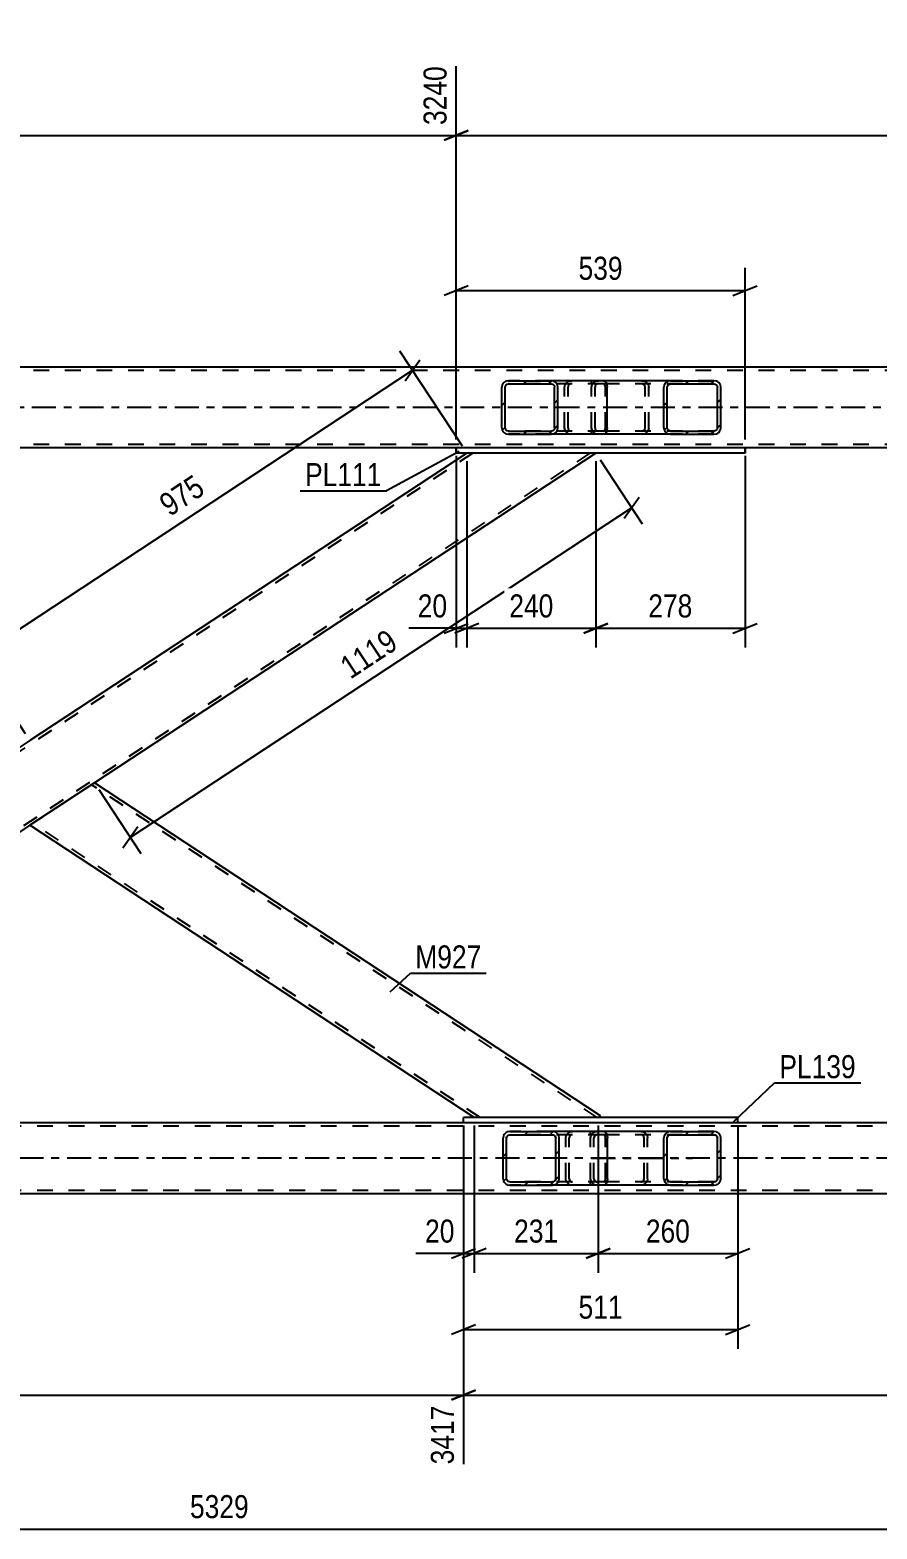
# Model space of a CAD drawing. Header units: millimetres. Extents: x -563 to 626, y -882 to -41.
# Drawn here: x -370.9 to -265.6, y -709.1 to -522.8 of the extents above; entities that cross this region are included whole.
import ezdxf

# ---------------------------------------------------------------- set-up
doc = ezdxf.new("R2010")
doc.units = ezdxf.units.MM
doc.linetypes.add('DXK_LINE_DOT2', pattern=[3.9198, 1.9599, -1.9599])
doc.linetypes.add('DXK_LINE_DOT3', pattern=[5.9187, 2.979, -0.9799, 0.9799, -0.9799])
doc.styles.add('Arial Narrow', font='ARIALN.TTF', dxfattribs={"height": 0.2})

# ---------------------------------------------------------------- blocks, each defined once
blk = doc.blocks.new('Part-761534688-4658 - 4585')
at = {"color": 2, "linetype": 'Continuous'}
for p, q in [((-281.98, -574.69), (-317.89, -574.69)), ((-317.89, -575.36), (-317.89, -574.69)), ((-281.98, -575.36), (-317.89, -575.36)), ((-281.98, -574.69), (-281.98, -575.36)), ((-281.98, -574.69), (-281.98, -574.69)), ((-281.98, -575.36), (-281.98, -575.36))]:
    blk.add_line(p, q, dxfattribs=at)
at = {"color": 7, "linetype": 'DXK_LINE_DOT2'}
for p, q in [((-317.89, -574.69), (-317.89, -575.36)), ((-281.98, -575.36), (-281.98, -574.69))]:
    blk.add_line(p, q, dxfattribs=at)
blk = doc.blocks.new('Part-761534688-4725 - 4585')
at = {"color": 2, "linetype": 'Continuous'}
for p, q in [((-282.89, -657.96), (-316.98, -657.96)), ((-316.98, -658.62), (-316.98, -657.96)), ((-282.89, -658.62), (-316.98, -658.62)), ((-282.89, -658.62), (-282.89, -657.96))]:
    blk.add_line(p, q, dxfattribs=at)
blk = doc.blocks.new('Part-761534688-4682 - 4585')
at = {"color": 7, "linetype": 'DXK_LINE_DOT2'}
for p, q in [((-196.02, -565.09), (-472.05, -565.09)), ((-196.02, -574.29), (-472.05, -574.29)), ((-281.98, -574.69), (-317.89, -574.69))]:
    blk.add_line(p, q, dxfattribs=at)
at = {"color": 2, "linetype": 'Continuous'}
for p, q in [((-202.69, -564.69), (-436.24, -564.69)), ((-317.89, -574.69), (-423.87, -574.69)), ((-202.69, -574.69), (-281.98, -574.69))]:
    blk.add_line(p, q, dxfattribs=at)
at = {"color": 7, "linetype": 'DXK_LINE_DOT3'}
blk.add_line((-196.02, -569.69), (-472.05, -569.69), dxfattribs=at)
blk = doc.blocks.new('Part-761534688-4694 - 4585')
at = {"color": 7, "linetype": 'DXK_LINE_DOT2'}
for p, q in [((-191.65, -659.02), (-472.05, -659.02)), ((-282.89, -658.62), (-316.98, -658.62)), ((-191.65, -667.02), (-472.05, -667.02))]:
    blk.add_line(p, q, dxfattribs=at)
at = {"color": 2, "linetype": 'Continuous'}
for p, q in [((-316.98, -658.62), (-424.78, -658.62)), ((-191.65, -658.62), (-282.89, -658.62)), ((-191.65, -667.42), (-472.05, -667.42))]:
    blk.add_line(p, q, dxfattribs=at)
at = {"color": 7, "linetype": 'DXK_LINE_DOT3'}
blk.add_line((-191.65, -663.02), (-472.05, -663.02), dxfattribs=at)
blk = doc.blocks.new('Part-761534688-4733 - 4585')
at = {"linetype": 'Continuous'}
h = blk.add_hatch(dxfattribs=at)
h.set_pattern_fill('', scale=0.7, style=0, pattern_type=0)
h.set_pattern_definition([(45, (-292.0173, -572.5322), (-1.57154, 1.57154), [])])
h.paths.add_polyline_path([(-292.08, -572.23), (-292.02, -572.53), (-291.83, -572.79), (-291.56, -572.97), (-291.23, -573.03), (-285.84, -573.03), (-285.51, -572.97), (-285.24, -572.79), (-285.05, -572.53), (-284.99, -572.23), (-284.99, -567.16), (-285.05, -566.85), (-285.24, -566.59), (-285.51, -566.42), (-285.84, -566.36), (-291.23, -566.36), (-291.56, -566.42), (-291.83, -566.59), (-292.02, -566.85), (-292.08, -567.16)])
h.paths.add_polyline_path([(-291.62, -567.01), (-291.53, -566.88), (-291.39, -566.79), (-291.23, -566.76), (-285.84, -566.76), (-285.68, -566.79), (-285.54, -566.88), (-285.45, -567.01), (-285.41, -567.16), (-285.41, -572.23), (-285.45, -572.38), (-285.54, -572.51), (-285.68, -572.6), (-285.84, -572.63), (-291.23, -572.63), (-291.39, -572.6), (-291.53, -572.51), (-291.62, -572.38), (-291.66, -572.23), (-291.66, -567.16)])
at = {"color": 7, "linetype": 'DXK_LINE_DOT2'}
for p, q in [((-300.53, -566.42), (-300.21, -566.36)), ((-299.56, -566.36), (-300.21, -566.36)), ((-294.81, -566.36), (-294.49, -566.42)), ((-285.84, -566.36), (-291.23, -566.36)), ((-301.06, -567.16), (-300.99, -566.85)), ((-301.06, -572.23), (-301.06, -567.16)), ((-300.6, -567.01), (-300.63, -567.16)), ((-300.63, -572.23), (-300.63, -567.16)), ((-300.51, -566.88), (-300.6, -567.01)), ((-300.37, -566.79), (-300.51, -566.88)), ((-300.21, -566.76), (-300.37, -566.79)), ((-285.84, -566.76), (-300.21, -566.76)), ((-294.65, -566.79), (-294.81, -566.76)), ((-294.51, -566.88), (-294.65, -566.79)), ((-294.42, -567.01), (-294.51, -566.88)), ((-294.39, -567.16), (-294.42, -567.01)), ((-294.39, -572.23), (-294.39, -567.16)), ((-294.03, -566.85), (-293.96, -567.16)), ((-293.96, -572.23), (-293.96, -567.16)), ((-300.99, -572.53), (-301.06, -572.23)), ((-300.63, -572.23), (-300.6, -572.38)), ((-300.6, -572.38), (-300.51, -572.51)), ((-300.21, -573.03), (-300.53, -572.97)), ((-300.51, -572.51), (-300.37, -572.6)), ((-300.37, -572.6), (-300.21, -572.63)), ((-285.84, -572.63), (-300.21, -572.63)), ((-299.56, -573.03), (-300.21, -573.03)), ((-294.81, -572.63), (-294.65, -572.6)), ((-294.49, -572.97), (-294.81, -573.03)), ((-294.65, -572.6), (-294.51, -572.51)), ((-294.51, -572.51), (-294.42, -572.38)), ((-294.42, -572.38), (-294.39, -572.23)), ((-293.96, -572.23), (-294.03, -572.53)), ((-285.84, -573.03), (-291.23, -573.03))]:
    blk.add_line(p, q, dxfattribs=at)
at = {"color": 2, "linetype": 'Continuous'}
for p, q in [((-291.23, -566.36), (-299.56, -566.36)), ((-291.23, -566.36), (-291.56, -566.42)), ((-291.23, -566.36), (-285.84, -566.36)), ((-285.51, -566.42), (-285.84, -566.36)), ((-292.02, -566.85), (-292.08, -567.16)), ((-292.08, -572.23), (-292.08, -567.16)), ((-291.66, -567.16), (-291.62, -567.01)), ((-291.66, -572.23), (-291.66, -567.16)), ((-291.62, -567.01), (-291.53, -566.88)), ((-291.53, -566.88), (-291.39, -566.79)), ((-291.39, -566.79), (-291.23, -566.76)), ((-291.23, -566.76), (-285.84, -566.76)), ((-285.84, -566.76), (-285.68, -566.79)), ((-285.68, -566.79), (-285.54, -566.88)), ((-285.54, -566.88), (-285.45, -567.01)), ((-285.45, -567.01), (-285.41, -567.16)), ((-285.41, -572.23), (-285.41, -567.16)), ((-284.99, -567.16), (-285.05, -566.85)), ((-284.99, -572.23), (-284.99, -567.16)), ((-291.23, -573.03), (-299.56, -573.03)), ((-292.08, -572.23), (-292.02, -572.53)), ((-291.62, -572.38), (-291.66, -572.23)), ((-291.53, -572.51), (-291.62, -572.38)), ((-291.56, -572.97), (-291.23, -573.03)), ((-291.39, -572.6), (-291.53, -572.51)), ((-291.23, -572.63), (-291.39, -572.6)), ((-291.23, -572.63), (-285.84, -572.63)), ((-291.23, -573.03), (-285.84, -573.03)), ((-285.68, -572.6), (-285.84, -572.63)), ((-285.84, -573.03), (-285.51, -572.97)), ((-285.54, -572.51), (-285.68, -572.6)), ((-285.45, -572.38), (-285.54, -572.51)), ((-285.41, -572.23), (-285.45, -572.38)), ((-285.05, -572.53), (-284.99, -572.23))]:
    blk.add_line(p, q, dxfattribs=at)
at = {"color": 7, "linetype": 'DXK_LINE_DOT2'}
for centre, start, end in [((-300.24, -567.19), 110.7583, 155.68), ((-294.78, -567.19), 24.32, 69.2417), ((-300.24, -572.19), 204.32, 249.2417), ((-294.78, -572.19), 290.7583, 335.68)]:
    blk.add_arc(centre, 0.827, start, end, dxfattribs=at)
at = {"color": 2, "linetype": 'Continuous'}
for centre, start, end in [((-291.26, -567.19), 110.7583, 155.68), ((-285.81, -567.19), 24.32, 69.2417), ((-291.26, -572.19), 204.32, 249.2417), ((-285.81, -572.19), 290.7583, 335.68)]:
    blk.add_arc(centre, 0.827, start, end, dxfattribs=at)
blk = doc.blocks.new('Part-761534688-4734 - 4585')
at = {"linetype": 'Continuous'}
h = blk.add_hatch(dxfattribs=at)
h.set_pattern_fill('', scale=0.7, style=0, pattern_type=0)
h.set_pattern_definition([(45, (-312.1688, -572.5322), (-1.57154, 1.57154), [])])
h.paths.add_polyline_path([(-312.23, -572.23), (-312.17, -572.53), (-311.99, -572.79), (-311.71, -572.97), (-311.39, -573.03), (-306.08, -573.03), (-305.76, -572.97), (-305.48, -572.79), (-305.3, -572.53), (-305.24, -572.23), (-305.24, -567.16), (-305.3, -566.85), (-305.48, -566.59), (-305.76, -566.42), (-306.08, -566.36), (-311.39, -566.36), (-311.71, -566.42), (-311.99, -566.59), (-312.17, -566.85), (-312.23, -567.16)])
h.paths.add_polyline_path([(-311.78, -567.01), (-311.69, -566.88), (-311.55, -566.79), (-311.39, -566.76), (-306.08, -566.76), (-305.92, -566.79), (-305.78, -566.88), (-305.69, -567.01), (-305.66, -567.16), (-305.66, -572.23), (-305.69, -572.38), (-305.78, -572.51), (-305.92, -572.6), (-306.08, -572.63), (-311.39, -572.63), (-311.55, -572.6), (-311.69, -572.51), (-311.78, -572.38), (-311.81, -572.23), (-311.81, -567.16)])
at = {"color": 2, "linetype": 'Continuous'}
for p, q in [((-311.39, -566.36), (-311.71, -566.42)), ((-311.39, -566.36), (-306.08, -566.36)), ((-299.56, -566.36), (-306.08, -566.36)), ((-305.76, -566.42), (-306.08, -566.36)), ((-299.56, -566.36), (-299.39, -566.42)), ((-299.39, -566.42), (-299.24, -566.59)), ((-312.17, -566.85), (-312.23, -567.16)), ((-312.23, -572.23), (-312.23, -567.16)), ((-311.81, -567.16), (-311.78, -567.01)), ((-311.81, -572.23), (-311.81, -567.16)), ((-311.78, -567.01), (-311.69, -566.88)), ((-311.69, -566.88), (-311.55, -566.79)), ((-311.55, -566.79), (-311.39, -566.76)), ((-311.39, -566.76), (-306.08, -566.76)), ((-306.08, -566.76), (-305.92, -566.79)), ((-305.92, -566.79), (-305.78, -566.88)), ((-305.78, -566.88), (-305.69, -567.01)), ((-305.69, -567.01), (-305.66, -567.16)), ((-305.66, -572.23), (-305.66, -567.16)), ((-305.24, -567.16), (-305.3, -566.85)), ((-305.24, -572.23), (-305.24, -567.16)), ((-299.24, -566.59), (-299.15, -566.85)), ((-299.15, -566.85), (-299.11, -567.16)), ((-299.11, -572.23), (-299.11, -567.16)), ((-312.23, -572.23), (-312.17, -572.53)), ((-311.78, -572.38), (-311.81, -572.23)), ((-311.69, -572.51), (-311.78, -572.38)), ((-311.71, -572.97), (-311.39, -573.03)), ((-311.55, -572.6), (-311.69, -572.51)), ((-311.39, -572.63), (-311.55, -572.6)), ((-311.39, -572.63), (-306.08, -572.63)), ((-311.39, -573.03), (-306.08, -573.03)), ((-305.92, -572.6), (-306.08, -572.63)), ((-306.08, -573.03), (-305.76, -572.97)), ((-299.56, -573.03), (-306.08, -573.03)), ((-305.78, -572.51), (-305.92, -572.6)), ((-305.69, -572.38), (-305.78, -572.51)), ((-305.66, -572.23), (-305.69, -572.38)), ((-305.3, -572.53), (-305.24, -572.23)), ((-299.39, -572.97), (-299.56, -573.03)), ((-299.24, -572.79), (-299.39, -572.97)), ((-299.15, -572.53), (-299.24, -572.79)), ((-299.11, -572.23), (-299.15, -572.53))]:
    blk.add_line(p, q, dxfattribs=at)
at = {"color": 7, "linetype": 'DXK_LINE_DOT2'}
for p, q in [((-306.08, -566.36), (-311.39, -566.36)), ((-303.89, -566.42), (-303.57, -566.36)), ((-301.06, -566.76), (-301.06, -566.36)), ((-299.56, -566.76), (-311.39, -566.76)), ((-304.41, -567.16), (-304.35, -566.85)), ((-304.41, -572.23), (-304.41, -567.16)), ((-303.96, -567.01), (-303.99, -567.16)), ((-303.99, -572.23), (-303.99, -567.16)), ((-303.87, -566.88), (-303.96, -567.01)), ((-303.73, -566.79), (-303.87, -566.88)), ((-303.57, -566.76), (-303.73, -566.79)), ((-299.48, -566.79), (-299.56, -566.76)), ((-299.4, -566.88), (-299.48, -566.79)), ((-299.35, -567.01), (-299.4, -566.88)), ((-299.34, -567.16), (-299.35, -567.01)), ((-299.34, -572.23), (-299.34, -567.16)), ((-299.56, -572.63), (-311.39, -572.63)), ((-306.08, -573.03), (-311.39, -573.03)), ((-304.35, -572.53), (-304.41, -572.23)), ((-303.99, -572.23), (-303.96, -572.38)), ((-303.96, -572.38), (-303.87, -572.51)), ((-303.57, -573.03), (-303.89, -572.97)), ((-303.87, -572.51), (-303.73, -572.6)), ((-303.73, -572.6), (-303.57, -572.63)), ((-301.06, -573.03), (-301.06, -572.63)), ((-299.56, -572.63), (-299.48, -572.6)), ((-299.48, -572.6), (-299.4, -572.51)), ((-299.4, -572.51), (-299.35, -572.38)), ((-299.35, -572.38), (-299.34, -572.23))]:
    blk.add_line(p, q, dxfattribs=at)
at = {"color": 2, "linetype": 'Continuous'}
for centre, start, end in [((-311.42, -567.19), 111.1513, 156.1049), ((-306.05, -567.19), 23.8951, 68.8487), ((-311.42, -572.2), 203.8951, 248.8487), ((-306.05, -572.2), 291.1513, 336.1049)]:
    blk.add_arc(centre, 0.821, start, end, dxfattribs=at)
at = {"color": 7, "linetype": 'DXK_LINE_DOT2'}
for centre, start, end in [((-303.6, -567.19), 111.1513, 156.1049), ((-303.6, -572.2), 203.8951, 248.8487)]:
    blk.add_arc(centre, 0.821, start, end, dxfattribs=at)
blk = doc.blocks.new('Part-761534688-4750 - 4585')
at = {"color": 7, "linetype": 'DXK_LINE_DOT2'}
for p, q in [((-315.83, -575.36), (-437.55, -655.43)), ((-301.27, -575.36), (-426.84, -657.96)), ((-300.54, -575.36), (-316.56, -575.36)), ((-370.88, -611.09), (-378.89, -616.36)), ((-362.88, -616.36), (-370.88, -621.63)), ((-437.55, -655.02), (-437.55, -654.95)), ((-437.55, -655.02), (-437.55, -655.07)), ((-437.55, -655.07), (-437.55, -655.02)), ((-426.12, -657.96), (-437.55, -657.96))]:
    blk.add_line(p, q, dxfattribs=at)
at = {"color": 2, "linetype": 'Continuous'}
for p, q in [((-316.56, -575.36), (-370.88, -611.09)), ((-300.54, -575.36), (-362.88, -616.36)), ((-378.89, -616.36), (-437.55, -654.95)), ((-370.88, -621.63), (-426.12, -657.96)), ((-437.55, -655.07), (-437.55, -657.96))]:
    blk.add_line(p, q, dxfattribs=at)
blk = doc.blocks.new('Part-761534688-4778 - 4585')
at = {"linetype": 'Continuous'}
h = blk.add_hatch(dxfattribs=at)
h.set_pattern_fill('', scale=0.7, style=0, pattern_type=0)
h.set_pattern_definition([(45, (-292.0173, -665.8638), (-1.57154, 1.57154), [])])
h.paths.add_polyline_path([(-292.08, -665.56), (-292.02, -665.86), (-291.83, -666.12), (-291.56, -666.3), (-291.23, -666.36), (-285.84, -666.36), (-285.51, -666.3), (-285.24, -666.12), (-285.05, -665.86), (-284.99, -665.56), (-284.99, -660.49), (-285.05, -660.18), (-285.24, -659.93), (-285.51, -659.75), (-285.84, -659.69), (-291.23, -659.69), (-291.56, -659.75), (-291.83, -659.93), (-292.02, -660.18), (-292.08, -660.49)])
h.paths.add_polyline_path([(-291.62, -660.34), (-291.53, -660.21), (-291.39, -660.12), (-291.23, -660.09), (-285.84, -660.09), (-285.68, -660.12), (-285.54, -660.21), (-285.45, -660.34), (-285.41, -660.49), (-285.41, -665.56), (-285.45, -665.71), (-285.54, -665.84), (-285.68, -665.93), (-285.84, -665.96), (-291.23, -665.96), (-291.39, -665.93), (-291.53, -665.84), (-291.62, -665.71), (-291.66, -665.56), (-291.66, -660.49)])
at = {"color": 7, "linetype": 'DXK_LINE_DOT2'}
for p, q in [((-301.19, -660.49), (-301.13, -660.18)), ((-301.19, -665.56), (-301.19, -660.49)), ((-300.73, -660.34), (-300.77, -660.49)), ((-300.77, -665.56), (-300.77, -660.49)), ((-300.64, -660.21), (-300.73, -660.34)), ((-300.67, -659.75), (-300.34, -659.69)), ((-300.5, -660.12), (-300.64, -660.21)), ((-300.34, -660.09), (-300.5, -660.12)), ((-299.54, -659.69), (-300.34, -659.69)), ((-285.84, -660.09), (-300.34, -660.09)), ((-294.95, -659.69), (-294.62, -659.75)), ((-294.78, -660.12), (-294.95, -660.09)), ((-294.65, -660.21), (-294.78, -660.12)), ((-294.55, -660.34), (-294.65, -660.21)), ((-294.52, -660.49), (-294.55, -660.34)), ((-294.52, -665.56), (-294.52, -660.49)), ((-294.16, -660.18), (-294.1, -660.49)), ((-294.1, -665.56), (-294.1, -660.49)), ((-285.84, -659.69), (-291.23, -659.69)), ((-301.13, -665.86), (-301.19, -665.56)), ((-300.77, -665.56), (-300.73, -665.71)), ((-300.73, -665.71), (-300.64, -665.84)), ((-300.34, -666.36), (-300.67, -666.3)), ((-300.64, -665.84), (-300.5, -665.93)), ((-300.5, -665.93), (-300.34, -665.96)), ((-285.84, -665.96), (-300.34, -665.96)), ((-299.54, -666.36), (-300.34, -666.36)), ((-294.95, -665.96), (-294.78, -665.93)), ((-294.62, -666.3), (-294.95, -666.36)), ((-294.78, -665.93), (-294.65, -665.84)), ((-294.65, -665.84), (-294.55, -665.71)), ((-294.55, -665.71), (-294.52, -665.56)), ((-294.1, -665.56), (-294.16, -665.86)), ((-285.84, -666.36), (-291.23, -666.36))]:
    blk.add_line(p, q, dxfattribs=at)
at = {"color": 2, "linetype": 'Continuous'}
for p, q in [((-291.23, -659.69), (-299.54, -659.69)), ((-292.02, -660.18), (-292.08, -660.49)), ((-292.08, -665.56), (-292.08, -660.49)), ((-291.66, -660.49), (-291.62, -660.34)), ((-291.66, -665.56), (-291.66, -660.49)), ((-291.62, -660.34), (-291.53, -660.21)), ((-291.23, -659.69), (-291.56, -659.75)), ((-291.53, -660.21), (-291.39, -660.12)), ((-291.39, -660.12), (-291.23, -660.09)), ((-291.23, -659.69), (-285.84, -659.69)), ((-291.23, -660.09), (-285.84, -660.09)), ((-285.51, -659.75), (-285.84, -659.69)), ((-285.84, -660.09), (-285.68, -660.12)), ((-285.68, -660.12), (-285.54, -660.21)), ((-285.54, -660.21), (-285.45, -660.34)), ((-285.45, -660.34), (-285.41, -660.49)), ((-285.41, -665.56), (-285.41, -660.49)), ((-284.99, -660.49), (-285.05, -660.18)), ((-284.99, -665.56), (-284.99, -660.49)), ((-291.23, -666.36), (-299.54, -666.36)), ((-292.08, -665.56), (-292.02, -665.86)), ((-291.62, -665.71), (-291.66, -665.56)), ((-291.53, -665.84), (-291.62, -665.71)), ((-291.56, -666.3), (-291.23, -666.36)), ((-291.39, -665.93), (-291.53, -665.84)), ((-291.23, -665.96), (-291.39, -665.93)), ((-291.23, -665.96), (-285.84, -665.96)), ((-291.23, -666.36), (-285.84, -666.36)), ((-285.68, -665.93), (-285.84, -665.96)), ((-285.84, -666.36), (-285.51, -666.3)), ((-285.54, -665.84), (-285.68, -665.93)), ((-285.45, -665.71), (-285.54, -665.84)), ((-285.41, -665.56), (-285.45, -665.71)), ((-285.05, -665.86), (-284.99, -665.56))]:
    blk.add_line(p, q, dxfattribs=at)
at = {"color": 7, "linetype": 'DXK_LINE_DOT3'}
blk.add_line((-301.06, -663.02), (-288.53, -663.02), dxfattribs=at)
at = {"color": 7, "linetype": 'DXK_LINE_DOT2'}
for centre, start, end in [((-300.37, -660.53), 110.7583, 155.68), ((-294.92, -660.53), 24.32, 69.2417), ((-300.37, -665.52), 204.32, 249.2417), ((-294.92, -665.52), 290.7583, 335.68)]:
    blk.add_arc(centre, 0.827, start, end, dxfattribs=at)
at = {"color": 2, "linetype": 'Continuous'}
for centre, start, end in [((-291.26, -660.53), 110.7583, 155.68), ((-285.81, -660.53), 24.32, 69.2417), ((-291.26, -665.52), 204.32, 249.2417), ((-285.81, -665.52), 290.7583, 335.68)]:
    blk.add_arc(centre, 0.827, start, end, dxfattribs=at)
blk = doc.blocks.new('Part-761534688-4809 - 4585')
at = {"color": 2, "linetype": 'Continuous'}
for p, q in [((-362.88, -616.36), (-370.88, -621.63)), ((-299.94, -657.76), (-362.88, -616.36)), ((-315.65, -657.96), (-370.88, -621.63)), ((-299.99, -657.8), (-300.24, -657.96)), ((-299.94, -657.76), (-299.99, -657.8))]:
    blk.add_line(p, q, dxfattribs=at)
at = {"color": 7, "linetype": 'DXK_LINE_DOT2'}
for p, q in [((-362.93, -616.4), (-363.6, -616.84)), ((-300.36, -657.96), (-363.24, -616.6)), ((-363.6, -616.84), (-363.6, -616.84)), ((-363.6, -616.84), (-363.6, -616.84)), ((-370.52, -621.39), (-370.49, -621.37)), ((-314.92, -657.96), (-370.52, -621.39)), ((-370.15, -621.15), (-370.15, -621.15)), ((-300.24, -657.96), (-315.65, -657.96)), ((-300.24, -657.96), (-300.15, -657.9)), ((-299.94, -657.76), (-299.94, -657.76))]:
    blk.add_line(p, q, dxfattribs=at)
blk = doc.blocks.new('Part-761534688-4816 - 4585')
at = {"linetype": 'Continuous'}
h = blk.add_hatch(dxfattribs=at)
h.set_pattern_fill('', scale=0.7, style=0, pattern_type=0)
h.set_pattern_definition([(45, (-312.0013, -665.8638), (-1.57154, 1.57154), [])])
h.paths.add_polyline_path([(-312.07, -665.56), (-312, -665.86), (-311.82, -666.12), (-311.55, -666.3), (-311.23, -666.36), (-305.92, -666.36), (-305.6, -666.3), (-305.33, -666.12), (-305.15, -665.86), (-305.08, -665.56), (-305.08, -660.49), (-305.15, -660.18), (-305.33, -659.93), (-305.6, -659.75), (-305.92, -659.69), (-311.23, -659.69), (-311.55, -659.75), (-311.82, -659.93), (-312, -660.18), (-312.07, -660.49)])
h.paths.add_polyline_path([(-311.61, -660.34), (-311.52, -660.21), (-311.39, -660.12), (-311.23, -660.09), (-305.92, -660.09), (-305.76, -660.12), (-305.62, -660.21), (-305.53, -660.34), (-305.5, -660.49), (-305.5, -665.56), (-305.53, -665.71), (-305.62, -665.84), (-305.76, -665.93), (-305.92, -665.96), (-311.23, -665.96), (-311.39, -665.93), (-311.52, -665.84), (-311.61, -665.71), (-311.65, -665.56), (-311.65, -660.49)])
at = {"color": 2, "linetype": 'Continuous'}
for p, q in [((-312, -660.18), (-312.07, -660.49)), ((-312.07, -665.56), (-312.07, -660.49)), ((-311.65, -660.49), (-311.61, -660.34)), ((-311.65, -665.56), (-311.65, -660.49)), ((-311.61, -660.34), (-311.52, -660.21)), ((-311.23, -659.69), (-311.55, -659.75)), ((-311.52, -660.21), (-311.39, -660.12)), ((-311.39, -660.12), (-311.23, -660.09)), ((-311.23, -659.69), (-305.92, -659.69)), ((-311.23, -660.09), (-305.92, -660.09)), ((-299.54, -659.69), (-305.92, -659.69)), ((-305.6, -659.75), (-305.92, -659.69)), ((-305.92, -660.09), (-305.76, -660.12)), ((-305.76, -660.12), (-305.62, -660.21)), ((-305.62, -660.21), (-305.53, -660.34)), ((-305.53, -660.34), (-305.5, -660.49)), ((-305.5, -665.56), (-305.5, -660.49)), ((-305.08, -660.49), (-305.15, -660.18)), ((-305.08, -665.56), (-305.08, -660.49)), ((-299.54, -659.69), (-299.36, -659.75)), ((-299.36, -659.75), (-299.22, -659.93)), ((-299.22, -659.93), (-299.12, -660.18)), ((-299.12, -660.18), (-299.08, -660.49)), ((-299.08, -665.56), (-299.08, -660.49)), ((-312.07, -665.56), (-312, -665.86)), ((-311.61, -665.71), (-311.65, -665.56)), ((-311.52, -665.84), (-311.61, -665.71)), ((-311.55, -666.3), (-311.23, -666.36)), ((-311.39, -665.93), (-311.52, -665.84)), ((-311.23, -665.96), (-311.39, -665.93)), ((-311.23, -665.96), (-305.92, -665.96)), ((-311.23, -666.36), (-305.92, -666.36)), ((-305.76, -665.93), (-305.92, -665.96)), ((-305.92, -666.36), (-305.6, -666.3)), ((-299.54, -666.36), (-305.92, -666.36)), ((-305.62, -665.84), (-305.76, -665.93)), ((-305.53, -665.71), (-305.62, -665.84)), ((-305.5, -665.56), (-305.53, -665.71)), ((-305.15, -665.86), (-305.08, -665.56)), ((-299.36, -666.3), (-299.54, -666.36)), ((-299.22, -666.12), (-299.36, -666.3)), ((-299.12, -665.86), (-299.22, -666.12)), ((-299.08, -665.56), (-299.12, -665.86))]:
    blk.add_line(p, q, dxfattribs=at)
at = {"color": 7, "linetype": 'DXK_LINE_DOT2'}
for p, q in [((-305.92, -659.69), (-311.23, -659.69)), ((-299.54, -660.09), (-311.23, -660.09)), ((-304.26, -660.49), (-304.2, -660.18)), ((-304.26, -665.56), (-304.26, -660.49)), ((-303.81, -660.34), (-303.85, -660.49)), ((-303.85, -665.56), (-303.85, -660.49)), ((-303.72, -660.21), (-303.81, -660.34)), ((-303.75, -659.75), (-303.43, -659.69)), ((-303.59, -660.12), (-303.72, -660.21)), ((-303.43, -660.09), (-303.59, -660.12)), ((-301.19, -660.09), (-301.19, -659.69)), ((-299.45, -660.12), (-299.54, -660.09)), ((-299.38, -660.21), (-299.45, -660.12)), ((-299.33, -660.34), (-299.38, -660.21)), ((-299.31, -660.49), (-299.33, -660.34)), ((-299.31, -665.56), (-299.31, -660.49)), ((-299.54, -665.96), (-311.23, -665.96)), ((-305.92, -666.36), (-311.23, -666.36)), ((-304.2, -665.86), (-304.26, -665.56)), ((-303.85, -665.56), (-303.81, -665.71)), ((-303.81, -665.71), (-303.72, -665.84)), ((-303.43, -666.36), (-303.75, -666.3)), ((-303.72, -665.84), (-303.59, -665.93)), ((-303.59, -665.93), (-303.43, -665.96)), ((-301.19, -666.36), (-301.19, -665.96)), ((-299.54, -665.96), (-299.45, -665.93)), ((-299.45, -665.93), (-299.38, -665.84)), ((-299.38, -665.84), (-299.33, -665.71)), ((-299.33, -665.71), (-299.31, -665.56))]:
    blk.add_line(p, q, dxfattribs=at)
at = {"color": 2, "linetype": 'Continuous'}
for centre, start, end in [((-311.25, -660.52), 111.1941, 156.1506), ((-305.9, -660.52), 23.8494, 68.8059), ((-311.25, -665.53), 203.8494, 248.8059), ((-305.9, -665.53), 291.1941, 336.1506)]:
    blk.add_arc(centre, 0.82, start, end, dxfattribs=at)
at = {"color": 7, "linetype": 'DXK_LINE_DOT2'}
for centre, start, end in [((-303.45, -660.52), 111.1941, 156.1506), ((-303.45, -665.53), 203.8494, 248.8059)]:
    blk.add_arc(centre, 0.82, start, end, dxfattribs=at)
blk = doc.blocks.new('StraightDimension-761534688-23038 - 4585')
at = {"color": 7, "linetype": 'Continuous'}
for p, q in [((-315.65, -658.96), (-315.65, -677.25)), ((-300.24, -658.96), (-300.24, -677.25)), ((-314.15, -674.25), (-317.15, -675.45)), ((-301.74, -675.45), (-298.74, -674.25)), ((-315.65, -674.85), (-300.24, -674.85))]:
    blk.add_line(p, q, dxfattribs=at)
at = {"color": 0}
blk.add_wipeout([(-304.6, -674.1), (-304.6, -669.9), (-311.29, -669.9), (-311.29, -674.1)], dxfattribs=at)
at = {"color": 3, "style": 'Arial Narrow'}
blk.add_text('231', height=2.863, dxfattribs=at).set_placement((-310.69, -673.5))
blk = doc.blocks.new('StraightDimension-761534688-5250 - 4585')
at = {"color": 7, "linetype": 'Continuous'}
for p, q in [((-316.98, -659.62), (-316.98, -686.71)), ((-282.89, -659.62), (-282.89, -686.71)), ((-315.48, -683.71), (-318.48, -684.91)), ((-284.39, -684.91), (-281.39, -683.71)), ((-316.98, -684.31), (-282.89, -684.31))]:
    blk.add_line(p, q, dxfattribs=at)
at = {"color": 0}
blk.add_wipeout([(-296.59, -683.56), (-296.59, -679.36), (-303.28, -679.36), (-303.28, -683.56)], dxfattribs=at)
at = {"color": 3, "style": 'Arial Narrow'}
blk.add_text('511', height=2.863, dxfattribs=at).set_placement((-302.68, -682.96))
blk = doc.blocks.new('StraightDimension-761534688-5370 - 4585')
at = {"color": 7, "linetype": 'Continuous'}
for p, q in [((-317.89, -573.69), (-317.89, -552.32)), ((-281.98, -573.69), (-281.98, -552.32)), ((-316.39, -554.57), (-319.39, -555.77)), ((-317.89, -555.17), (-281.98, -555.17)), ((-283.48, -555.77), (-280.48, -554.57))]:
    blk.add_line(p, q, dxfattribs=at)
at = {"color": 0}
blk.add_wipeout([(-296.59, -554.42), (-296.59, -550.22), (-303.28, -550.22), (-303.28, -554.42)], dxfattribs=at)
at = {"color": 3, "style": 'Arial Narrow'}
blk.add_text('539', height=2.863, dxfattribs=at).set_placement((-302.68, -553.82))
blk = doc.blocks.new('StraightDimension-761534688-5437 - 4585')
at = {"color": 7, "linetype": 'Continuous'}
for p, q in [((-300, -576.19), (-294.76, -584.15)), ((-297, -583.47), (-295.16, -580.82)), ((-358.41, -623.15), (-296.08, -582.15)), ((-362.33, -617.19), (-357.09, -625.15)), ((-357.49, -621.82), (-359.33, -624.47))]:
    blk.add_line(p, q, dxfattribs=at)
at = {"color": 0}
blk.add_wipeout([(-324.1, -599.68), (-326.41, -596.17), (-333.52, -600.85), (-331.21, -604.36)], dxfattribs=at)
at = {"color": 3, "style": 'Arial Narrow'}
blk.add_text('1119', height=2.863, rotation=33.3347, dxfattribs=at).set_placement((-331.04, -603.53))
blk = doc.blocks.new('StraightDimension-761534688-5486 - 4585')
at = {"color": 7, "linetype": 'Continuous'}
blk.add_line((-504.09, -709.1), (-190.58, -709.1), dxfattribs=at)
at = {"color": 0}
blk.add_wipeout([(-343.08, -708.35), (-343.08, -704.15), (-351.59, -704.15), (-351.59, -708.35)], dxfattribs=at)
at = {"color": 3, "style": 'Arial Narrow'}
blk.add_text('5329', height=2.863, dxfattribs=at).set_placement((-350.99, -707.75))
blk = doc.blocks.new('StraightDimension-761534688-11210 - 4585')
at = {"color": 7, "linetype": 'Continuous'}
for p, q in [((-317.89, -573.69), (-317.89, -527.27)), ((-196.02, -563.69), (-196.02, -527.27)), ((-316.39, -535.28), (-319.39, -536.48)), ((-317.89, -535.88), (-196.02, -535.88)), ((-197.52, -536.48), (-194.52, -535.28))]:
    blk.add_line(p, q, dxfattribs=at)
at = {"color": 0, "linetype": 'Continuous'}
blk.add_wipeout([(-196.62, -526.67), (-200.82, -526.67), (-200.82, -535.18), (-196.62, -535.18)], dxfattribs=at)
at = {"color": 0}
blk.add_wipeout([(-252.7, -535.13), (-252.7, -530.93), (-261.21, -530.93), (-261.21, -535.13)], dxfattribs=at)
at = {"color": 3, "linetype": 'Continuous', "style": 'Arial Narrow'}
blk.add_text('5068', height=2.863, rotation=90.0002, dxfattribs=at).set_placement((-197.22, -534.58))
at = {"color": 3, "style": 'Arial Narrow'}
blk.add_text('1828', height=2.863, dxfattribs=at).set_placement((-260.61, -534.53))
blk = doc.blocks.new('StraightDimension-761534688-11211 - 4585')
at = {"color": 7, "linetype": 'Continuous'}
for p, q in [((-444.91, -563.03), (-444.91, -522.77)), ((-317.89, -573.69), (-317.89, -527.27)), ((-443.41, -535.28), (-446.41, -536.48)), ((-444.91, -535.88), (-317.89, -535.88)), ((-319.39, -536.48), (-316.39, -535.28))]:
    blk.add_line(p, q, dxfattribs=at)
at = {"color": 0, "linetype": 'Continuous'}
blk.add_wipeout([(-318.49, -526.67), (-322.69, -526.67), (-322.69, -535.18), (-318.49, -535.18)], dxfattribs=at)
at = {"color": 0}
blk.add_wipeout([(-377.14, -535.13), (-377.14, -530.93), (-385.66, -530.93), (-385.66, -535.13)], dxfattribs=at)
at = {"color": 3, "linetype": 'Continuous', "style": 'Arial Narrow'}
blk.add_text('3240', height=2.863, rotation=90.0002, dxfattribs=at).set_placement((-319.09, -534.58))
at = {"color": 3, "style": 'Arial Narrow'}
blk.add_text('1905', height=2.863, dxfattribs=at).set_placement((-385.06, -534.53))
blk = doc.blocks.new('StraightDimension-761534688-11468 - 4585')
at = {"color": 7, "linetype": 'Continuous'}
for p, q in [((-316.98, -659.62), (-316.98, -701.06)), ((-191.65, -668.42), (-191.65, -701.06)), ((-315.48, -691.85), (-318.48, -693.05)), ((-316.98, -692.45), (-191.65, -692.45)), ((-193.15, -693.05), (-190.15, -691.85))]:
    blk.add_line(p, q, dxfattribs=at)
at = {"color": 0}
blk.add_wipeout([(-250.06, -691.7), (-250.06, -687.5), (-258.57, -687.5), (-258.57, -691.7)], dxfattribs=at)
at = {"color": 0, "linetype": 'Continuous'}
blk.add_wipeout([(-192.25, -693.15), (-196.45, -693.15), (-196.45, -701.66), (-192.25, -701.66)], dxfattribs=at)
at = {"color": 3, "style": 'Arial Narrow'}
blk.add_text('1880', height=2.863, dxfattribs=at).set_placement((-257.97, -691.1))
at = {"color": 3, "linetype": 'Continuous', "style": 'Arial Narrow'}
blk.add_text('5297', height=2.863, rotation=90.0002, dxfattribs=at).set_placement((-192.85, -701.06))
blk = doc.blocks.new('StraightDimension-761534688-11469 - 4585')
at = {"color": 7, "linetype": 'Continuous'}
for p, q in [((-457.88, -659.62), (-457.88, -701.06)), ((-316.98, -659.62), (-316.98, -701.06)), ((-456.38, -691.85), (-459.38, -693.05)), ((-457.88, -692.45), (-316.98, -692.45)), ((-318.48, -693.05), (-315.48, -691.85))]:
    blk.add_line(p, q, dxfattribs=at)
at = {"color": 0}
blk.add_wipeout([(-383.17, -691.7), (-383.17, -687.5), (-391.69, -687.5), (-391.69, -691.7)], dxfattribs=at)
at = {"color": 0, "linetype": 'Continuous'}
blk.add_wipeout([(-317.58, -693.15), (-321.78, -693.15), (-321.78, -701.66), (-317.58, -701.66)], dxfattribs=at)
at = {"color": 3, "style": 'Arial Narrow'}
blk.add_text('2113', height=2.863, dxfattribs=at).set_placement((-391.09, -691.1))
at = {"color": 3, "linetype": 'Continuous', "style": 'Arial Narrow'}
blk.add_text('3417', height=2.863, rotation=90.0002, dxfattribs=at).set_placement((-318.18, -701.06))
blk = doc.blocks.new('StraightDimension-761534688-23003 - 4585')
at = {"color": 7, "linetype": 'Continuous'}
for p, q in [((-281.98, -575.69), (-281.98, -599.54)), ((-300.54, -576.36), (-300.54, -599.54)), ((-299.04, -596.54), (-302.04, -597.74)), ((-300.54, -597.14), (-281.98, -597.14)), ((-283.48, -597.74), (-280.48, -596.54))]:
    blk.add_line(p, q, dxfattribs=at)
at = {"color": 0}
blk.add_wipeout([(-287.92, -596.39), (-287.92, -592.19), (-294.61, -592.19), (-294.61, -596.39)], dxfattribs=at)
at = {"color": 3, "style": 'Arial Narrow'}
blk.add_text('278', height=2.863, dxfattribs=at).set_placement((-294.01, -595.79))
blk = doc.blocks.new('StraightDimension-761534688-23005 - 4585')
at = {"color": 7, "linetype": 'Continuous'}
for p, q in [((-316.56, -576.36), (-316.56, -599.54)), ((-300.54, -576.36), (-300.54, -599.54)), ((-315.06, -596.54), (-318.06, -597.74)), ((-316.56, -597.14), (-300.54, -597.14)), ((-302.04, -597.74), (-299.04, -596.54))]:
    blk.add_line(p, q, dxfattribs=at)
at = {"color": 0}
blk.add_wipeout([(-305.21, -596.39), (-305.21, -592.19), (-311.89, -592.19), (-311.89, -596.39)], dxfattribs=at)
at = {"color": 3, "style": 'Arial Narrow'}
blk.add_text('240', height=2.863, dxfattribs=at).set_placement((-311.29, -595.79))
blk = doc.blocks.new('StraightDimension-761534688-23006 - 4585')
at = {"color": 7, "linetype": 'Continuous'}
for p, q in [((-317.89, -575.69), (-317.89, -599.54)), ((-316.56, -576.36), (-316.56, -599.54)), ((-319.39, -597.74), (-316.39, -596.54)), ((-315.06, -596.54), (-318.06, -597.74)), ((-317.89, -597.14), (-316.56, -597.14))]:
    blk.add_line(p, q, dxfattribs=at)
at = {"color": 0}
blk.add_wipeout([(-318.42, -596.39), (-318.42, -592.19), (-323.27, -592.19), (-323.27, -596.39)], dxfattribs=at)
at = {"color": 7, "linetype": 'Continuous'}
blk.add_line((-317.89, -597.14), (-323.8, -597.14), dxfattribs=at)
blk.add_line((-317.89, -597.14), (-323.8, -597.14), dxfattribs=at)
at = {"color": 3, "style": 'Arial Narrow'}
blk.add_text('20', height=2.863, dxfattribs=at).set_placement((-322.67, -595.79))
blk = doc.blocks.new('StraightDimension-761534688-23037 - 4585')
at = {"color": 7, "linetype": 'Continuous'}
for p, q in [((-300.24, -658.96), (-300.24, -677.25)), ((-282.89, -658.96), (-282.89, -677.25)), ((-298.74, -674.25), (-301.74, -675.45)), ((-284.39, -675.45), (-281.39, -674.25)), ((-300.24, -674.85), (-282.89, -674.85))]:
    blk.add_line(p, q, dxfattribs=at)
at = {"color": 0}
blk.add_wipeout([(-288.22, -674.1), (-288.22, -669.9), (-294.91, -669.9), (-294.91, -674.1)], dxfattribs=at)
at = {"color": 3, "style": 'Arial Narrow'}
blk.add_text('260', height=2.863, dxfattribs=at).set_placement((-294.31, -673.5))
blk = doc.blocks.new('StraightDimension-761534688-23039 - 4585')
at = {"color": 7, "linetype": 'Continuous'}
for p, q in [((-316.98, -658.96), (-316.98, -677.25)), ((-315.65, -658.96), (-315.65, -677.25)), ((-318.48, -675.45), (-315.48, -674.25)), ((-314.15, -674.25), (-317.15, -675.45)), ((-316.98, -674.85), (-315.65, -674.85))]:
    blk.add_line(p, q, dxfattribs=at)
at = {"color": 0}
blk.add_wipeout([(-317.51, -674.1), (-317.51, -669.9), (-322.36, -669.9), (-322.36, -674.1)], dxfattribs=at)
at = {"color": 7, "linetype": 'Continuous'}
blk.add_line((-316.98, -674.85), (-322.89, -674.85), dxfattribs=at)
blk.add_line((-316.98, -674.85), (-322.89, -674.85), dxfattribs=at)
at = {"color": 3, "style": 'Arial Narrow'}
blk.add_text('20', height=2.863, dxfattribs=at).set_placement((-321.76, -673.5))
blk = doc.blocks.new('StraightDimension-761534688-23113 - 4585')
at = {"color": 7, "linetype": 'Continuous'}
for p, q in [((-317.11, -574.52), (-324.89, -562.69)), ((-324.25, -566.4), (-322.4, -563.75)), ((-377.65, -600.81), (-323.32, -565.07)), ((-371.43, -610.26), (-379.21, -598.43)), ((-376.72, -599.48), (-378.57, -602.13))]:
    blk.add_line(p, q, dxfattribs=at)
at = {"color": 0}
blk.add_wipeout([(-348.11, -580.48), (-350.41, -576.97), (-356, -580.64), (-353.69, -584.15)], dxfattribs=at)
at = {"color": 3, "style": 'Arial Narrow'}
blk.add_text('975', height=2.863, rotation=33.3347, dxfattribs=at).set_placement((-353.52, -583.32))
blk = doc.blocks.new('Mark-761534688-4654 - 4585')
at = {"color": 0}
blk.add_wipeout([(-327.17, -579.47), (-327.17, -576.47), (-336.68, -576.47), (-336.68, -579.47)], dxfattribs=at)
blk.add_wipeout([(-327.17, -579.47), (-327.17, -576.47), (-336.68, -576.47), (-336.68, -579.47)], dxfattribs=at)
at = {"color": 30, "linetype": 'Continuous'}
for p in [(-317.51, -575.16), (-337.28, -580.07)]:
    blk.add_line(p, (-326.57, -580.07), dxfattribs=at)
at = {"color": 3, "style": 'Arial Narrow'}
blk.add_text('PL111', height=2.863, dxfattribs=at).set_placement((-336.68, -579.47))
blk = doc.blocks.new('Mark-761534688-4805 - 4585')
at = {"color": 0}
blk.add_wipeout([(-314.76, -639.42), (-314.76, -636.42), (-322.98, -636.42), (-322.98, -639.42)], dxfattribs=at)
blk.add_wipeout([(-314.76, -639.42), (-314.76, -636.42), (-322.98, -636.42), (-322.98, -639.42)], dxfattribs=at)
at = {"color": 30, "linetype": 'Continuous'}
for p, q in [((-326.08, -642.33), (-323.58, -640.02)), ((-323.58, -640.02), (-314.16, -640.02))]:
    blk.add_line(p, q, dxfattribs=at)
at = {"color": 3, "style": 'Arial Narrow'}
blk.add_text('M927', height=2.863, dxfattribs=at).set_placement((-322.98, -639.42))
blk = doc.blocks.new('Mark-761534688-4721 - 4585')
at = {"color": 0}
blk.add_wipeout([(-268.2, -653.06), (-268.2, -650.06), (-277.71, -650.06), (-277.71, -653.06)], dxfattribs=at)
blk.add_wipeout([(-268.2, -653.06), (-268.2, -650.06), (-277.71, -650.06), (-277.71, -653.06)], dxfattribs=at)
at = {"color": 30, "linetype": 'Continuous'}
for p, q in [((-283.36, -658.43), (-278.31, -653.66)), ((-278.31, -653.66), (-267.6, -653.66))]:
    blk.add_line(p, q, dxfattribs=at)
at = {"color": 3, "style": 'Arial Narrow'}
blk.add_text('PL139', height=2.863, dxfattribs=at).set_placement((-277.71, -653.06))

msp = doc.modelspace()

# ---------------------------------------------------------------- block references
for name in ['Part-761534688-4682 - 4585', 'Part-761534688-4734 - 4585', 'Part-761534688-4733 - 4585', 'Part-761534688-4750 - 4585', 'Part-761534688-4658 - 4585', 'Part-761534688-4809 - 4585', 'Part-761534688-4694 - 4585', 'Part-761534688-4725 - 4585', 'Part-761534688-4816 - 4585', 'Part-761534688-4778 - 4585']:
    msp.add_blockref(name, (0, 0))

# ---------------------------------------------------------------- next in the draw order: block references
for name in ['StraightDimension-761534688-5370 - 4585', 'StraightDimension-761534688-5437 - 4585', 'Mark-761534688-4805 - 4585', 'StraightDimension-761534688-23038 - 4585']:
    msp.add_blockref(name, (0, 0))

# ---------------------------------------------------------------- next in the draw order: block references
for name in ['StraightDimension-761534688-11210 - 4585', 'StraightDimension-761534688-23003 - 4585', 'StraightDimension-761534688-5250 - 4585']:
    msp.add_blockref(name, (0, 0))

# ---------------------------------------------------------------- next in the draw order: block references
for name in ['StraightDimension-761534688-11211 - 4585', 'StraightDimension-761534688-23005 - 4585', 'StraightDimension-761534688-5486 - 4585']:
    msp.add_blockref(name, (0, 0))

# ---------------------------------------------------------------- next in the draw order: block references
for name in ['StraightDimension-761534688-23006 - 4585', 'StraightDimension-761534688-11468 - 4585']:
    msp.add_blockref(name, (0, 0))

# ---------------------------------------------------------------- next in the draw order: block references
for name in ['StraightDimension-761534688-23113 - 4585', 'StraightDimension-761534688-23037 - 4585', 'StraightDimension-761534688-11469 - 4585']:
    msp.add_blockref(name, (0, 0))

# ---------------------------------------------------------------- next in the draw order: block references
for name in ['Mark-761534688-4654 - 4585', 'Mark-761534688-4721 - 4585', 'StraightDimension-761534688-23039 - 4585']:
    msp.add_blockref(name, (0, 0))

doc.saveas('drawing.dxf')
